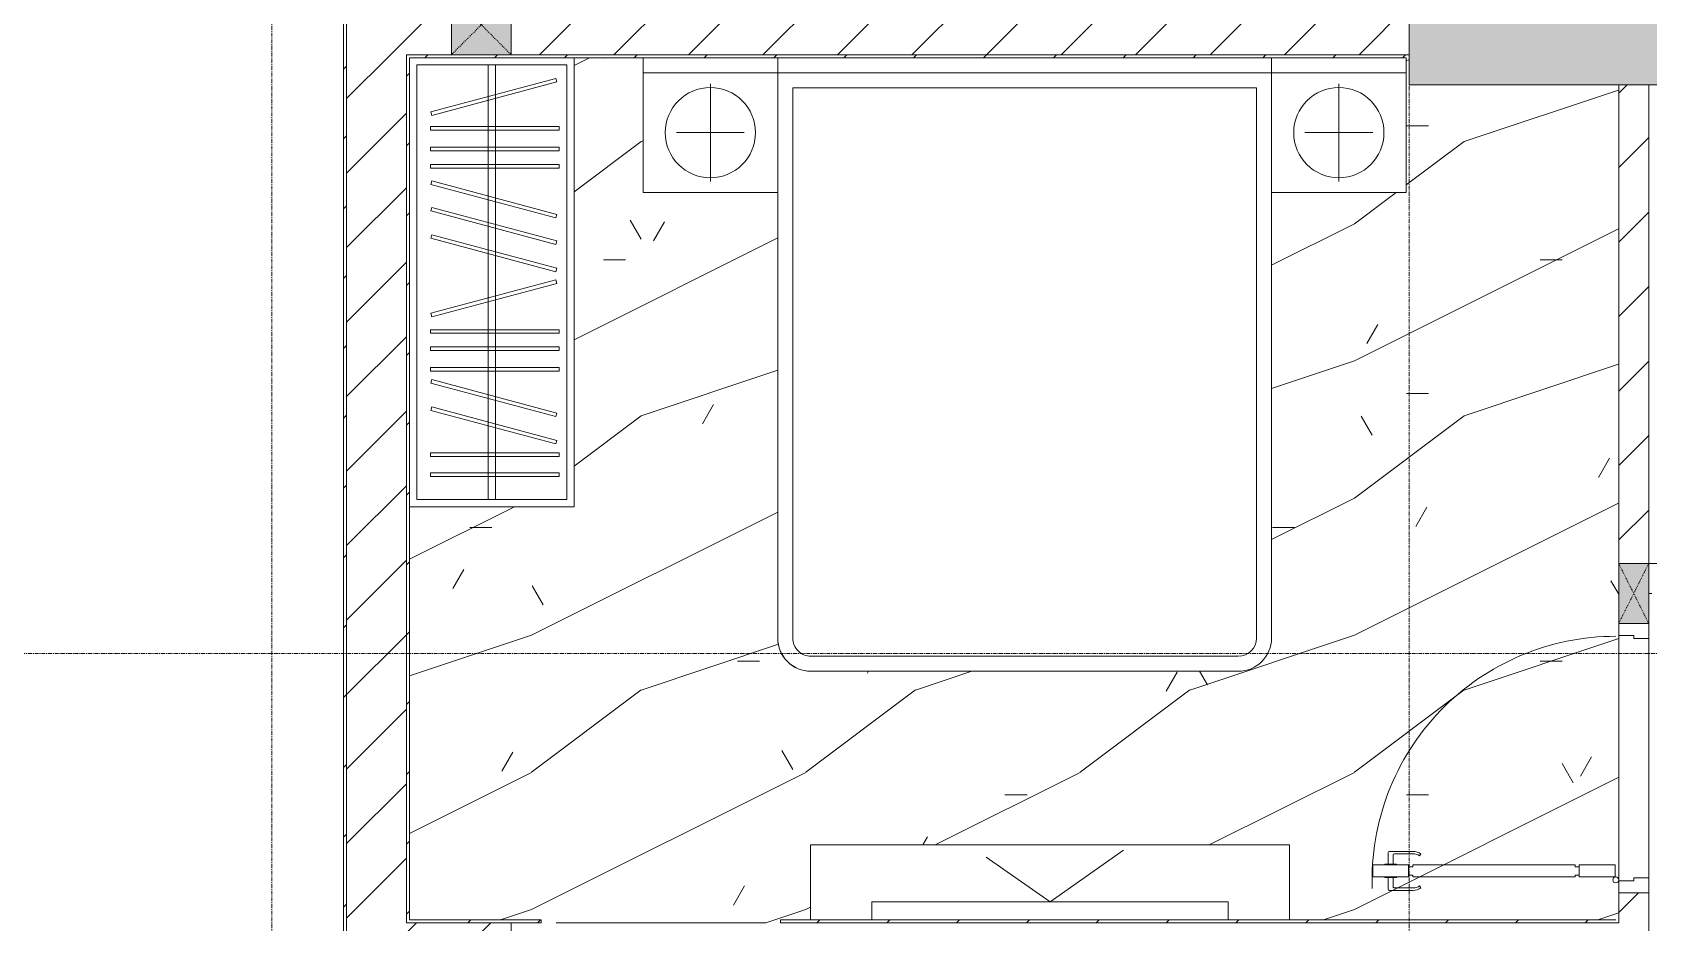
# Model space of a CAD drawing. Header units: millimetres. Extents: x 5357 to 259384, y -16348 to 109893.
# Drawn here: x 117453 to 122853, y 50537 to 53512 of the extents above; entities that cross this region are included whole.
import ezdxf

# ---------------------------------------------------------------- set-up
doc = ezdxf.new("R2010")
doc.units = ezdxf.units.MM
doc.linetypes.add('Dash', pattern=[6, 3, -3])
doc.linetypes.add('Grid Line', pattern=[22.225, 12.7, -3.175, 3.175, -3.175])
for name, color, linetype, lineweight in [('0-1', 7, 'Continuous', 5), ('A-DETL-GENF-1', 53, 'Continuous', 9), ('A-DOOR-1', 254, 'Continuous', 9), ('A-DOOR-2', 53, 'Continuous', 9), ('A-FLOR-1', 53, 'Continuous', 9), ('A-FLOR-PATT-1', 10, 'Continuous', 9), ('A-WALL', 113, 'Continuous', 9), ('A-WALL-1', 9, 'Continuous', 18), ('A-WALL-2', 53, 'Continuous', 9), ('A-WALL-3', 113, 'Continuous', 18), ('A-WALL-PATT', 111, 'Continuous', 9), ('A-WALL-PATT-1', 10, 'Continuous', 9), ('A-WALL-PATT-2', 53, 'Continuous', 9), ('I-FURN-1', 254, 'Continuous', 9), ('I-WALL-1', 9, 'Continuous', 18), ('I-WALL-3', 2, 'Continuous', 18), ('S-COLS', 52, 'Continuous', 9), ('S-COLS-1', 253, 'Continuous', 5), ('S-COLS-2', 9, 'Continuous', 18), ('S-COLS-3', 53, 'Continuous', 9), ('S-COLS-4', 254, 'Continuous', 9), ('S-COLS-5', 52, 'Continuous', 18), ('S-COLS-6', 52, 'Dash', 9), ('S-COLS-HDLN', 52, 'Dash', 9), ('S-COLS-HDLN-1', 53, 'Dash', 9), ('S-GRID-1', 1, 'Grid Line', 9)]:
    doc.layers.add(name, color=color, linetype=linetype, lineweight=lineweight)
pattern_1 = [(45, (0, 0), (-124.4508, 124.4508), [])]
pattern_2 = [(45, (0, 0), (-116.67262, 116.67262), [])]

# ---------------------------------------------------------------- blocks, each defined once
blk = doc.blocks.new('M_Concrete-Rectangular-Column2 - 400x1300-812637-TKCS_MB CẢNH QUAN CÂY XANH')
at = {"layer": 'S-COLS-3'}
blk.add_hatch(color=256, dxfattribs=at).paths.add_polyline_path([(-650, 200), (-650, -200), (650, -200), (650, 200), (163.7, 200)])
at = {"layer": 'S-COLS-2'}
for p, q in [((-650, 200), (650, 200)), ((-650, -200), (-650, 200)), ((650, 200), (650, -200)), ((650, -200), (-650, -200))]:
    blk.add_line(p, q, dxfattribs=at)
blk = doc.blocks.new('NCV_TKTC_KET CAU_rvt-1-TKCS_MB CẢNH QUAN CÂY XANH')
at = {"layer": 'S-COLS-3'}
blk.add_blockref('M_Concrete-Rectangular-Column2 - 400x1300-812637-TKCS_MB CẢNH QUAN CÂY XANH', (122702.6, 53536.9), dxfattribs=at)
blk = doc.blocks.new('DOOR_CW_01 CANH MO-PANEL KINH - DIW_01-900x2200-CỬA GỖ VÂN LAMINATE-553393-TKCS_MB CẢNH QUAN CÂY XANH')
at = {"layer": 'A-DETL-GENF-1'}
for p, q in [((-397, 872), (-357, 872)), ((-397, 752), (-397, 872)), ((-357, 872), (-357, 752)), ((-442, 737), (-442, 816.5)), ((-399, 820.5), (-438, 820.5)), ((-399, 831.8), (-397, 831.8)), ((-399, 792.2), (-399, 831.8)), ((-397, 792.2), (-397, 831.8)), ((-357, 792.2), (-357, 831.8)), ((-355, 831.8), (-357, 831.8)), ((-355, 792.2), (-355, 831.8)), ((-355, 820.5), (-316, 820.5)), ((-312, 737), (-312, 816.5)), ((-434, 799.5), (-434, 737)), ((-399, 803.5), (-430, 803.5)), ((-397, 792.2), (-399, 792.2)), ((-357, 792.2), (-355, 792.2)), ((-355, 803.5), (-324, 803.5)), ((-320, 799.5), (-320, 737)), ((-433.9, 711.2), (-427.3, 715.8)), ((-357, 752), (-397, 752)), ((-397, 738), (-391, 738)), ((-397, 738), (-397, 196)), ((-363, 752), (-391, 752)), ((-391, 752), (-391, 738)), ((-363, 738), (-363, 752)), ((-357, 738), (-363, 738)), ((-357, 196), (-357, 738)), ((-320.1, 711.2), (-326.7, 715.8)), ((-397, 196), (-391, 196)), ((-357, 182), (-397, 182)), ((-397, 182), (-397, 62)), ((-391, 196), (-391, 182)), ((-391, 182), (-363, 182)), ((-357, 196), (-363, 196)), ((-363, 182), (-363, 196)), ((-357, 62), (-357, 182)), ((-397, 62), (-357, 62))]:
    blk.add_line(p, q, dxfattribs=at)
blk.add_circle((-407, 60), 10, dxfattribs=at)
for centre, radius, start, end in [((-407, 60), 814, 360, 92), ((-438, 816.5), 4, 90, 180), ((-316, 816.5), 4, 0, 90), ((-430, 799.5), 4, 90, 180), ((-324, 799.5), 4, 360, 90), ((-397, 737), 45, 180, 215), ((-397, 737), 37, 180, 215), ((-357, 737), 37, 325, 0), ((-357, 737), 45, 325, 0)]:
    blk.add_arc(centre, radius, start, end, dxfattribs=at)
at = {"layer": 'A-DOOR-2'}
for p, q in [((-410, 50), (-450, 50)), ((-450, 50), (-450, -50)), ((-410, 0), (-410, 50)), ((-400, 0), (-410, 0)), ((-407, 50), (-382, 50)), ((-400, -50), (-400, 0)), ((410, 0), (400, 0)), ((400, 0), (400, -50)), ((450, 50), (410, 50)), ((410, 50), (410, 0)), ((450, -50), (450, 50)), ((-450, -50), (-400, -50)), ((400, -50), (450, -50))]:
    blk.add_line(p, q, dxfattribs=at)
blk = doc.blocks.new('G1_SOF - BO TRU - 100x200-V87-TKCS_MB CẢNH QUAN CÂY XANH')
at = {"layer": 'S-COLS-3'}
blk.add_hatch(color=256, dxfattribs=at).paths.add_polyline_path([(-50, -100), (50, -100), (50, 100), (-50, 100)])
at = {"layer": 'S-COLS-2'}
for p, q in [((-50, -100), (-50, 100)), ((50, 100), (50, -100)), ((50, -100), (-50, -100))]:
    blk.add_line(p, q, dxfattribs=at)
at = {"layer": 'S-COLS-HDLN-1'}
for p, q in [((50, -100), (-50, 100)), ((-50, -100), (50, 100))]:
    blk.add_line(p, q, dxfattribs=at)
blk = doc.blocks.new('GIUONG NGU-2TAB-1600x2000 - GIUONG NGU-2TAB-1600x2000-851491-TKCS_MB CẢNH QUAN CÂY XANH')
at = {"layer": 'I-FURN-1'}
for p, q in [((569.6, 2050), (1997.1, 2050)), ((1997.1, 2050), (569.6, 2050)), ((1997.1, 2000), (569.6, 2000)), ((458.5, 50), (458.5, 1938.9)), ((458.5, 1938.9), (458.5, 50)), ((508.5, 1938.9), (508.5, 100)), ((2058.2, 100), (2058.2, 1938.9)), ((2108.2, 1938.9), (2108.2, 50)), ((2108.2, 50), (2108.2, 1938.9)), ((8.5, 50), (8.5, 450.3)), ((8.5, 450.3), (458.5, 450.3)), ((8.5, 450.3), (458.5, 450.3)), ((8.5, 50), (8.5, 450.3)), ((458.5, 450.3), (458.5, 50)), ((458.5, 450.3), (458.5, 50)), ((2108.2, 50), (2108.2, 450.3)), ((2108.2, 450.3), (2558.2, 450.3)), ((2108.2, 450.3), (2108.2, 50)), ((2558.2, 450.3), (2108.2, 450.3)), ((2558.2, 450.3), (2558.2, 50)), ((2558.2, 50), (2558.2, 450.3)), ((233.5, 86.8), (233.5, 413.5)), ((2333.2, 86.8), (2333.2, 413.5)), ((120.2, 250.2), (346.8, 250.2)), ((2446.5, 250.2), (2219.8, 250.2)), ((508.5, 100), (2058.2, 100)), ((458.5, 50), (8.5, 50)), ((8.5, 0), (8.5, 50)), ((8.5, 50), (458.5, 50)), ((458.5, 50), (8.5, 50)), ((2108.2, 50), (458.5, 50)), ((458.5, 50), (458.5, 0)), ((458.5, 0), (458.5, 50)), ((458.5, 50), (2108.2, 50)), ((458.5, 50), (2108.2, 50)), ((2558.2, 50), (2108.2, 50)), ((2108.2, 50), (2558.2, 50)), ((2108.2, 0), (2108.2, 50)), ((2108.2, 50), (2108.2, 0)), ((2108.2, 50), (2558.2, 50)), ((2558.2, 50), (2558.2, 0))]:
    blk.add_line(p, q, dxfattribs=at)
for centre in [(233.5, 250.2), (2333.2, 250.2)]:
    blk.add_circle(centre, 150.7, dxfattribs=at)
for centre, radius, start, end in [((569.6, 1938.9), 111.1, 90, 180), ((569.6, 1938.9), 111.1, 90, 180), ((569.6, 1938.9), 61.1, 90, 180), ((1997.1, 1938.9), 111.1, 0, 90), ((1997.1, 1938.9), 111.1, 360, 90), ((1997.1, 1938.9), 61.1, 360, 90)]:
    blk.add_arc(centre, radius, start, end, dxfattribs=at)
blk = doc.blocks.new('TU QUAN AO-SUITE ROOM_3 - TU QUAN AO-SUITE ROOM_3-V89-TKCS_MB CẢNH QUAN CÂY XANH')
at = {"layer": 'I-FURN-1'}
for p, q in [((0, -1500), (0, 0)), ((0, 0), (0, -1500)), ((-526, -24), (-24, -24)), ((-526, -1476), (-526, -24)), ((-526, -24), (-526, -600)), ((-287, -24), (-287, -576)), ((-263, -24), (-263, -576)), ((-24, -24), (-24, -1476)), ((-478.3, -181.1), (-61.3, -69.4)), ((-58.2, -80.9), (-475.2, -192.7)), ((-61.3, -69.4), (-58.2, -80.9)), ((-475.2, -192.7), (-478.3, -181.1)), ((-480.1, -229.7), (-50.1, -229.7)), ((-480.1, -241.7), (-480.1, -229.7)), ((-50.1, -241.7), (-480.1, -241.7)), ((-50.1, -229.7), (-50.1, -241.7)), ((-480.1, -299.2), (-50.1, -299.2)), ((-480.1, -311.2), (-480.1, -299.2)), ((-50.1, -311.2), (-480.1, -311.2)), ((-50.1, -299.2), (-50.1, -311.2)), ((-480.1, -356.4), (-50.1, -356.4)), ((-480.1, -368.4), (-480.1, -356.4)), ((-50.1, -368.4), (-480.1, -368.4)), ((-50.1, -356.4), (-50.1, -368.4)), ((-475.2, -411.5), (-478.3, -423.1)), ((-478.3, -423.1), (-61.3, -534.9)), ((-58.2, -523.3), (-475.2, -411.5)), ((-475.2, -500.3), (-478.3, -511.9)), ((-478.3, -511.9), (-61.3, -623.6)), ((-58.2, -612.1), (-475.2, -500.3)), ((-61.3, -534.9), (-58.2, -523.3)), ((-475.2, -591.5), (-478.3, -603.1)), ((-58.2, -703.3), (-475.2, -591.5)), ((-287, -576), (-287, -1476)), ((-263, -576), (-263, -1476)), ((-526, -1476), (-526, -600)), ((-478.3, -603.1), (-61.3, -714.9)), ((-61.3, -623.6), (-58.2, -612.1)), ((-478.3, -853.9), (-61.3, -742.1)), ((-58.2, -753.7), (-475.2, -865.5)), ((-61.3, -714.9), (-58.2, -703.3)), ((-61.3, -742.1), (-58.2, -753.7)), ((-475.2, -865.5), (-478.3, -853.9)), ((-480.1, -908.6), (-480.1, -920.6)), ((-480.1, -908.6), (-480.1, -920.6)), ((-50.1, -908.6), (-480.1, -908.6)), ((-50.1, -920.6), (-50.1, -908.6)), ((-480.1, -920.6), (-50.1, -920.6)), ((-480.1, -965.8), (-480.1, -977.8)), ((-480.1, -965.8), (-480.1, -977.8)), ((-50.1, -965.8), (-480.1, -965.8)), ((-50.1, -977.8), (-50.1, -965.8)), ((-480.1, -977.8), (-50.1, -977.8)), ((-480.1, -1035.3), (-480.1, -1047.3)), ((-480.1, -1035.3), (-480.1, -1047.3)), ((-50.1, -1035.3), (-480.1, -1035.3)), ((-480.1, -1047.3), (-50.1, -1047.3)), ((-475.2, -1075.3), (-478.3, -1086.9)), ((-58.2, -1187.1), (-475.2, -1075.3)), ((-50.1, -1047.3), (-50.1, -1035.3)), ((-478.3, -1086.9), (-61.3, -1198.6)), ((-475.2, -1166.5), (-478.3, -1178.1)), ((-478.3, -1178.1), (-61.3, -1289.9)), ((-58.2, -1278.3), (-475.2, -1166.5)), ((-61.3, -1198.6), (-58.2, -1187.1)), ((-61.3, -1289.9), (-58.2, -1278.3)), ((-480.1, -1320.5), (-480.1, -1332.5)), ((-480.1, -1320.5), (-480.1, -1332.5)), ((-50.1, -1320.5), (-480.1, -1320.5)), ((-480.1, -1332.5), (-50.1, -1332.5)), ((-50.1, -1332.5), (-50.1, -1320.5)), ((-480.1, -1386.9), (-480.1, -1398.9)), ((-480.1, -1386.9), (-480.1, -1398.9)), ((-50.1, -1386.9), (-480.1, -1386.9)), ((-480.1, -1398.9), (-50.1, -1398.9)), ((-50.1, -1398.9), (-50.1, -1386.9)), ((-550, -1500), (0, -1500)), ((0, -1500), (-550, -1500)), ((-24, -1476), (-526, -1476))]:
    blk.add_line(p, q, dxfattribs=at)
blk = doc.blocks.new('RES_BAN AN - RES_BAN AN-850638-TKCS_MB CẢNH QUAN CÂY XANH')
at = {"layer": 'I-FURN-1'}
for p, q in [((0, 0), (0, -250)), ((1600, -250), (1600, 0)), ((0, -250), (1600, -250))]:
    blk.add_line(p, q, dxfattribs=at)
blk = doc.blocks.new('KE TIVI-2 - KE TIVI-2-842843-TKCS_MB CẢNH QUAN CÂY XANH')
at = {"layer": 'I-FURN-1'}
for p, q in [((-595.6, 0), (-595.6, -60)), ((595.6, -60), (595.6, 0)), ((-595.6, -60), (595.6, -60)), ((0, -60), (-245.7, -232.1)), ((213, -209.1), (0, -60))]:
    blk.add_line(p, q, dxfattribs=at)
blk = doc.blocks.new('NCV_TKTC_TANG 1_rvt-1-TKCS_MB CẢNH QUAN CÂY XANH')
at = {"layer": 'A-FLOR-PATT-1'}
h = blk.add_hatch(dxfattribs=at)
h.set_pattern_fill('FP_5', color=256, style=0, pattern_type=2)
h.set_pattern_definition([(0, (0, 0), (1788.16, 447.04), [73.762, -1267.358, 73.762, -1267.358, -7152.64]), (0, (0, 0), (1788.16, 447.04), [-2682.24, 73.762, -2608.478, 73.762, -1267.358, -3129.28]), (0, (0, 0), (1788.16, 447.04), [-6705.6, 73.762, -820.318, 73.762, -2161.438]), (120, (670.56, 223.5), (-1281.228, 1325.072), [73.762, -1267.358, 73.762, -8419.998]), (120, (670.56, 223.5), (-1281.228, 1325.072), [-1414.882, -1267.358, 73.762, -2608.478, -4470.4]), (120, (670.56, 223.5), (-1281.228, 1325.072), [-5364.48, 73.762, -1267.358, 73.762, -3055.518]), (120, (670.56, 223.5), (-1281.228, 1325.072), [-6779.362, -820.318, 73.762, -2161.438]), (240, (894.1, 1117.6), (-506.932, -1772.112), [73.762, -1267.358, 73.762, -8419.998]), (240, (894.1, 1117.6), (-506.932, -1772.112), [-1414.882, -1267.358, 73.762, -2608.478, -4470.4]), (240, (894.1, 1117.6), (-506.932, -1772.112), [-5364.48, 73.762, -1267.358, 73.762, -3055.518]), (240, (894.1, 1117.6), (-506.932, -1772.112), [-6779.362, -820.318, 73.762, -2161.438])])
h.paths.add_polyline_path([(119192.6, 50536.9), (119952.6, 50536.9), (119952.6, 50546.9), (120052.6, 50546.9), (120053.9, 50796.9), (121652.6, 50796.9), (121652.6, 50546.9), (122752.6, 50546.9), (122751.9, 53336.9), (122052.6, 53336.9), (122052.6, 53426.9), (122042.5, 53426.9), (122042.5, 52976.6), (121592.5, 52976.6), (121592.5, 51488), (121588.7, 51459.3), (121577.6, 51432.5), (121558.7, 51408.5), (121536.9, 51391.8), (121510.1, 51380.7), (121481.4, 51376.9), (120052.6, 51377.1), (120025.2, 51380.7), (119998.4, 51391.8), (119975.4, 51409.5), (119957.7, 51432.5), (119946.6, 51459.3), (119942.8, 51488), (119942.8, 52976.6), (119492.8, 52976.6), (119492.8, 53426.9), (119262.6, 53426.9), (119262.6, 51926.9), (118712.6, 51926.9), (118712.6, 50546.9), (119152.6, 50546.9), (119152.6, 50536.9)])
h = blk.add_hatch(dxfattribs=at)
h.set_pattern_fill('FP_4', color=256, style=0, pattern_type=2)
h.set_pattern_definition([(216.87, (366.52, 916.3), (2748.89673, 1832.6049), [458.15, -4123.35]), (206.565, (916.3, 641.4), (-916.3012, -916.2996), [1024.455, -1024.455]), (198.435, (916.3, 183.26), (-1832.59854, -916.30195), [579.52, -2318.076])])
h.paths.add_polyline_path([(119192.6, 50536.9), (119952.6, 50536.9), (119952.6, 50546.9), (120052.6, 50546.9), (120053.9, 50796.9), (121652.6, 50796.9), (121652.6, 50546.9), (122752.6, 50546.9), (122751.9, 53336.9), (122052.6, 53336.9), (122052.6, 53426.9), (122042.5, 53426.9), (122042.5, 52976.6), (121592.5, 52976.6), (121592.5, 51488), (121588.7, 51459.3), (121577.6, 51432.5), (121558.7, 51408.5), (121536.9, 51391.8), (121510.1, 51380.7), (121481.4, 51376.9), (120052.6, 51377.1), (120025.2, 51380.7), (119998.4, 51391.8), (119975.4, 51409.5), (119957.7, 51432.5), (119946.6, 51459.3), (119942.8, 51488), (119942.8, 52976.6), (119492.8, 52976.6), (119492.8, 53426.9), (119262.6, 53426.9), (119262.6, 51926.9), (118712.6, 51926.9), (118712.6, 50546.9), (119152.6, 50546.9), (119152.6, 50536.9)])
at = {"layer": 'A-WALL-PATT-1'}
h = blk.add_hatch(dxfattribs=at)
h.set_pattern_fill('FP_2', color=256, style=0, pattern_type=2)
h.set_pattern_definition(pattern_1)
h.paths.add_polyline_path([(122762.6, 48636.9), (122852.6, 48636.9), (122852.6, 49537.3), (122752.6, 49537.3), (122752.6, 48636.9)])
h.paths.add_polyline_path([(122769.2, 50337.3), (122852.6, 50337.3), (122852.6, 50636.9), (122752.6, 50636.9), (122752.6, 50337.3)])
h.paths.add_polyline_path([(122769.2, 51736.9), (122852.6, 51736.9), (122852.6, 53336.9), (122752.6, 53336.9), (122752.6, 51736.9)])
at = {"layer": 'A-WALL-PATT-2'}
h = blk.add_hatch(dxfattribs=at)
h.set_pattern_fill('FP_10', color=256, style=0, pattern_type=2)
h.set_pattern_definition(pattern_2)
h.paths.add_polyline_path([(118712.6, 50546.9), (118712.6, 53436.9), (118702.6, 53436.9), (118702.6, 50546.9)])
h = blk.add_hatch(dxfattribs=at)
h.set_pattern_fill('FP_10', color=256, style=0, pattern_type=2)
h.set_pattern_definition(pattern_2)
h.paths.add_polyline_path([(122052.6, 53426.9), (122052.6, 53436.9), (118712.6, 53436.9), (118712.6, 53426.9), (122042.6, 53426.9)])
h = blk.add_hatch(dxfattribs=at)
h.set_pattern_fill('FP_10', color=256, style=0, pattern_type=2)
h.set_pattern_definition(pattern_2)
h.paths.add_polyline_path([(119152.6, 50536.9), (119152.6, 50546.9), (118702.6, 50546.9), (118702.6, 50536.9), (119137.9, 50536.9)])
h.paths.add_polyline_path([(119952.6, 50536.9), (122752.6, 50536.9), (122752.6, 50546.9), (119952.6, 50546.9)])
at = {"layer": 'A-FLOR-1'}
for p, q in [((122752.6, 50676.9), (122752.6, 51496.9)), ((122852.6, 51486.9), (122852.6, 50686.9)), ((119202.6, 50536.9), (119902.6, 50536.9)), ((119902.6, 50536.9), (119202.6, 50536.9))]:
    blk.add_line(p, q, dxfattribs=at)
at = {"layer": 'A-WALL-1'}
for p, q in [((122752.6, 53336.9), (122752.6, 53326.9)), ((122852.6, 51736.9), (122852.6, 51746.9)), ((122852.6, 51636.9), (122862.6, 51636.9)), ((122752.6, 50546.9), (122752.6, 50536.9))]:
    blk.add_line(p, q, dxfattribs=at)
at = {"layer": 'A-WALL-2'}
for p, q in [((122752.6, 53326.9), (122752.6, 51736.9)), ((122852.6, 51746.9), (122852.6, 53336.9)), ((122902.6, 51736.9), (122852.6, 51736.9)), ((122752.6, 50676.9), (122752.6, 51496.9)), ((122852.6, 51486.9), (122852.6, 50686.9)), ((122752.6, 50636.9), (122752.6, 50546.9)), ((122852.6, 50337.3), (122852.6, 50636.9)), ((119052.6, 50536.9), (119152.6, 50536.9)), ((119952.6, 50536.9), (120852.6, 50536.9))]:
    blk.add_line(p, q, dxfattribs=at)
at = {"layer": 'I-WALL-1'}
for p, q in [((118712.6, 53436.9), (118702.6, 53436.9)), ((118702.6, 53436.9), (118702.6, 50546.9)), ((122052.6, 53436.9), (118712.6, 53436.9)), ((118712.6, 50546.9), (118712.6, 53426.9)), ((118712.6, 53426.9), (122042.6, 53426.9)), ((118702.6, 50546.9), (118702.6, 50536.9)), ((119152.6, 50546.9), (118712.6, 50546.9)), ((119152.6, 50536.9), (119152.6, 50546.9)), ((122742.6, 50546.9), (119952.6, 50546.9)), ((119952.6, 50546.9), (119952.6, 50536.9)), ((122752.6, 50536.9), (122752.6, 50546.9)), ((118702.6, 50536.9), (119052.6, 50536.9)), ((120852.6, 50536.9), (122752.6, 50536.9))]:
    blk.add_line(p, q, dxfattribs=at)
at = {"layer": 'A-DOOR-1', "rotation": 90.00000000000087}
blk.add_blockref('DOOR_CW_01 CANH MO-PANEL KINH - DIW_01-900x2200-CỬA GỖ VÂN LAMINATE-553393-TKCS_MB CẢNH QUAN CÂY XANH', (122802.6, 51086.9), dxfattribs=at)
at = {"layer": 'I-FURN-1'}
blk.add_blockref('TU QUAN AO-SUITE ROOM_3 - TU QUAN AO-SUITE ROOM_3-V89-TKCS_MB CẢNH QUAN CÂY XANH', (119262.6, 53426.9), dxfattribs=at)
at = {"layer": 'I-FURN-1', "rotation": 180}
for name, p in [('GIUONG NGU-2TAB-1600x2000 - GIUONG NGU-2TAB-1600x2000-851491-TKCS_MB CẢNH QUAN CÂY XANH', (122051, 53426.9)), ('RES_BAN AN - RES_BAN AN-850638-TKCS_MB CẢNH QUAN CÂY XANH', (121652.6, 50546.9)), ('KE TIVI-2 - KE TIVI-2-842843-TKCS_MB CẢNH QUAN CÂY XANH', (120852.6, 50546.9))]:
    blk.add_blockref(name, p, dxfattribs=at)
at = {"layer": 'S-COLS-4', "rotation": 180}
blk.add_blockref('G1_SOF - BO TRU - 100x200-V87-TKCS_MB CẢNH QUAN CÂY XANH', (122802.6, 51636.9), dxfattribs=at)
blk = doc.blocks.new('G1_SOF - BO TRU - 200x200-3051103-TKCS_MB CẢNH QUAN CÂY XANH')
at = {"layer": 'S-COLS-HDLN'}
for p, q in [((-100, -100), (100, 100)), ((100, -100), (-100, 100))]:
    blk.add_line(p, q, dxfattribs=at)

msp = doc.modelspace()

# ---------------------------------------------------------------- hatches: boundary and pattern name
at = {"layer": 'A-WALL-PATT'}
h = msp.add_hatch(dxfattribs=at)
h.set_pattern_fill('FP_41', color=256, style=0, pattern_type=2)
h.set_pattern_definition(pattern_2)
h.paths.add_polyline_path([(118492.5, 49476.9), (118502.5, 49476.9), (118502.5, 53646.9), (118492.5, 53646.9), (118492.5, 49732.2)])
h = msp.add_hatch(dxfattribs=at)
h.set_pattern_fill('FP_1', color=256, style=0, pattern_type=2)
h.set_pattern_definition(pattern_1)
h.paths.add_polyline_path([(121558.7, 53436.9), (122052.6, 53436.9), (122052.6, 53636.9), (119052.5, 53636.9), (119052.5, 53436.9), (119137.9, 53436.9)])
h.paths.add_polyline_path([(118502.5, 53436.9), (118852.5, 53436.9), (118852.5, 53636.9), (118502.5, 53636.9)])
h = msp.add_hatch(dxfattribs=at)
h.set_pattern_fill('FP_1', color=256, style=0, pattern_type=2)
h.set_pattern_definition(pattern_1)
h.paths.add_polyline_path([(118702.6, 50536.9), (118702.6, 53436.9), (118502.6, 53436.9), (118502.6, 50536.9), (118532.6, 50536.9)])
h = msp.add_hatch(dxfattribs=at)
h.set_pattern_fill('FP_1', color=256, style=0, pattern_type=2)
h.set_pattern_definition(pattern_1)
h.paths.add_polyline_path([(118602.5, 50336.9), (119052.5, 50336.9), (119052.5, 50536.9), (118502.5, 50536.9), (118502.5, 50336.9), (118532.6, 50336.9)])
at = {"layer": 'S-COLS-1'}
msp.add_hatch(color=256, dxfattribs=at).paths.add_polyline_path([(118852.5, 53436.9), (119052.5, 53436.9), (119052.5, 53636.9), (118852.5, 53636.9)])

# ---------------------------------------------------------------- linework, layer by layer
at = {"layer": 'A-WALL'}
for p, q in [((118852.5, 53436.9), (118852.5, 55393.3)), ((118502.5, 53636.9), (118502.5, 53436.9)), ((119052.5, 53636.9), (119052.5, 53436.9))]:
    msp.add_line(p, q, dxfattribs=at)
at = {"layer": 'A-WALL-3'}
for p, q in [((118502.6, 53436.9), (118502.6, 50536.9)), ((118702.6, 53436.9), (118852.5, 53436.9)), ((118702.6, 50536.9), (118702.6, 53436.9)), ((119052.5, 53436.9), (122052.6, 53436.9)), ((119052.5, 50536.9), (118702.6, 50536.9)), ((119052.5, 48636.9), (119052.5, 50536.9))]:
    msp.add_line(p, q, dxfattribs=at)
at = {"layer": 'I-WALL-3'}
for p, q in [((118492.5, 53646.9), (118492.5, 49476.9)), ((118502.5, 49486.9), (118502.5, 53436.9))]:
    msp.add_line(p, q, dxfattribs=at)
at = {"layer": 'S-COLS'}
for p, q in [((118852.5, 53636.9), (118852.5, 53436.9)), ((119052.5, 53436.9), (119052.5, 53636.9))]:
    msp.add_line(p, q, dxfattribs=at)
at = {"layer": 'S-COLS-5'}
msp.add_line((118852.5, 53436.9), (119052.5, 53436.9), dxfattribs=at)
at = {"layer": 'S-GRID-1'}
for p, q in [((118252.6, 20960.6), (118252.6, 80482.7)), ((122052.6, 20960.6), (122052.6, 80482.7)), ((130319.3, 51436.9), (29351.8, 51436.9))]:
    msp.add_line(p, q, dxfattribs=at)

# ---------------------------------------------------------------- block references
at = {"layer": '0-1'}
for name in ['NCV_TKTC_KET CAU_rvt-1-TKCS_MB CẢNH QUAN CÂY XANH', 'NCV_TKTC_TANG 1_rvt-1-TKCS_MB CẢNH QUAN CÂY XANH']:
    msp.add_blockref(name, (0, 0), dxfattribs=at)
at = {"layer": 'S-COLS-6', "rotation": 180}
msp.add_blockref('G1_SOF - BO TRU - 200x200-3051103-TKCS_MB CẢNH QUAN CÂY XANH', (118952.5, 53536.9), dxfattribs=at)

doc.saveas('drawing.dxf')
